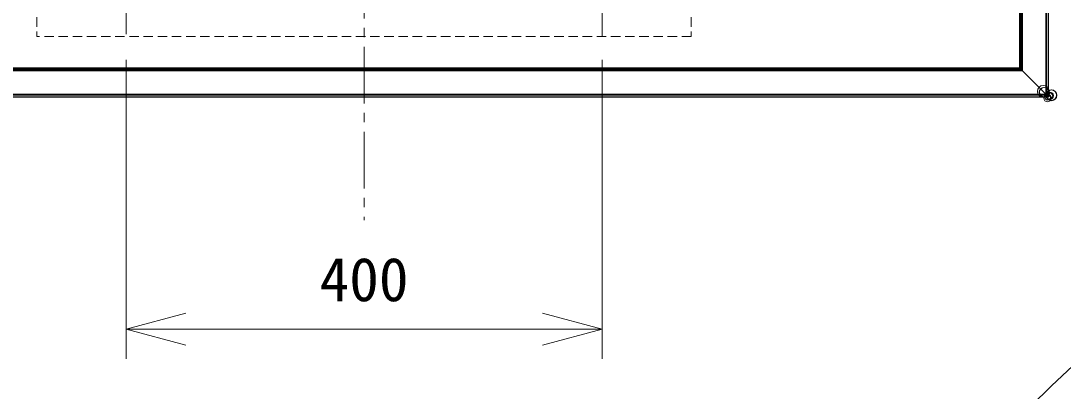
# Model space of a CAD drawing. Units: millimetres, scale not verified. Extents: x -62 to 99, y -103 to 57.
# Drawn here: x -30.43 to 13.38, y -15.14 to 0.42 of the extents above; entities that cross this region are included whole.
import ezdxf
from ezdxf.enums import TextEntityAlignment as Align

# ---------------------------------------------------------------- set-up
doc = ezdxf.new("R2010")
doc.units = ezdxf.units.MM
doc.header["$LTSCALE"] = 0.125
doc.linetypes.add('USER1', pattern=[4.7625, 3.175, -1.5875])
doc.linetypes.add('USER2', pattern=[28.575, 19.05, -3.175, 3.175, -3.175])
for name, color, linetype, lineweight in [('0-0_0', 7, 'Continuous', 18), ('0-4_SUNPO', 3, 'Continuous', 18), ('0-5_GAIKEI', 1, 'Continuous', 18)]:
    doc.layers.add(name, color=color, linetype=linetype, lineweight=lineweight)
doc.styles.add('ＭＳ ゴシック', font='')
doc.styles.get('ＭＳ ゴシック').set_extended_font_data('MS Gothic')

# ---------------------------------------------------------------- blocks, each defined once
blk = doc.blocks.new('_Open30')
at = {"layer": '0-0_0'}
blk.add_line((0, 0), (-1, 0), dxfattribs=at)
blk.add_lwpolyline([(-1, 0.26795), (0, 0), (-1, -0.26795)], dxfattribs=at)
blk = doc.blocks.new('D3')
at = {"layer": '0-4_SUNPO'}
for p, q in [((38.4938, 186.2775), (38.4938, 173.7113)), ((58.4938, 186.2775), (58.4938, 173.7113)), ((40.9938, 174.9613), (55.9938, 174.9613))]:
    blk.add_line(p, q, dxfattribs=at)
at = {"layer": '0-4_SUNPO', "xscale": 2.5, "yscale": 2.5, "rotation": 180}
blk.add_blockref('_Open30', (38.4938, 174.9613), dxfattribs=at)
at = {"layer": '0-4_SUNPO', "xscale": 2.5, "yscale": 2.5}
blk.add_blockref('_Open30', (58.4938, 174.9613), dxfattribs=at)
at = {"layer": '0-4_SUNPO', "color": 7, "style": 'ＭＳ ゴシック'}
blk.add_text('400', height=1.833, dxfattribs=at).set_placement((46.6188, 175.5863), align=Align.BOTTOM_LEFT)

msp = doc.modelspace()

# ---------------------------------------------------------------- linework, layer by layer
at = {"layer": '0-5_GAIKEI', "color": 9, "linetype": 'USER2'}
for p, q in [((-15.9969, 35.0521), (-15.9969, -7.9605)), ((-25.9969, -0.135), (-25.9969, 23.7216)), ((-5.9969, -0.215), (-5.9969, 23.6416))]:
    msp.add_line(p, q, dxfattribs=at)
at = {"layer": '0-5_GAIKEI'}
for p, q in [((12.6878, 30.6786), (12.6878, -2.6724)), ((12.7585, 30.678), (12.7585, -2.6718)), ((12.6524, 30.6574), (12.6524, -2.6512)), ((11.5512, 29.5662), (11.5512, -1.56)), ((11.5918, 29.6068), (11.5918, -1.6006)), ((11.6089, 29.6239), (11.6089, -1.6177)), ((11.6397, 29.6547), (11.6397, -1.6485)), ((11.6719, -1.6806), (-43.6656, -1.6806)), ((11.6397, -1.6485), (-43.6335, -1.6485)), ((11.6089, -1.6177), (-43.6027, -1.6177)), ((11.5918, -1.6006), (-43.5856, -1.6006)), ((11.5512, -1.56), (-43.545, -1.56)), ((11.551, -1.5598), (-43.5447, -1.5598)), ((11.5512, -1.56), (11.551, -1.5598)), ((11.5918, -1.6006), (11.5512, -1.56)), ((11.5918, -1.6006), (11.5512, -1.56)), ((11.6089, -1.6177), (11.5918, -1.6006)), ((11.6089, -1.6177), (11.5918, -1.6006)), ((11.6397, -1.6485), (11.6089, -1.6177)), ((11.6397, -1.6485), (11.6089, -1.6177)), ((11.6719, -1.6806), (11.6397, -1.6485)), ((11.6719, -1.6806), (12.6424, -2.6512)), ((12.6481, -2.6612), (-44.6419, -2.6612)), ((12.6481, -2.6965), (-44.6419, -2.6965)), ((12.6481, -2.7672), (-44.6419, -2.7672)), ((12.6424, -2.6512), (12.6524, -2.6512)), ((12.6481, -2.6612), (12.6481, -2.6569)), ((12.6481, -2.6965), (12.6481, -2.6612)), ((12.6736, -2.6865), (12.6481, -2.6865)), ((12.6481, -2.7672), (12.6481, -2.6965)), ((12.6481, -2.7572), (12.673, -2.7572)), ((12.6524, -2.6512), (12.6878, -2.6724)), ((12.6736, -2.6865), (12.6524, -2.6512)), ((12.673, -2.7572), (12.6739, -2.7563)), ((12.6736, -2.6865), (12.6736, -2.6865)), ((12.6739, -2.7563), (12.6736, -2.6865)), ((12.6878, -2.6724), (12.6878, -2.6724)), ((12.6878, -2.6724), (12.7576, -2.6727)), ((12.7576, -2.6727), (12.7585, -2.6718))]:
    msp.add_line(p, q, dxfattribs=at)
at = {"layer": '0-5_GAIKEI', "color": 8, "linetype": 'USER1'}
for p, q in [((-29.7513, 1.1656), (-29.7513, -0.2344)), ((-2.2513, 1.1656), (-2.2513, -0.2344)), ((-2.2513, -0.2344), (-29.7513, -0.2344))]:
    msp.add_line(p, q, dxfattribs=at)
at = {"layer": '0-5_GAIKEI', "color": 7}
for p, q in [((12.6481, -2.7819), (-44.6419, -2.7819)), ((12.6481, -2.7819), (12.6481, -2.7672)), ((12.6769, -2.7719), (12.6481, -2.7719)), ((12.6769, -2.7719), (12.6769, -2.7719)), ((12.6987, -2.7563), (12.6875, -2.7675)), ((12.7576, -2.6974), (12.6987, -2.7563)), ((12.7687, -2.6863), (12.7576, -2.6974)), ((12.7731, -2.6757), (12.7731, -2.6757))]:
    msp.add_line(p, q, dxfattribs=at)
msp.add_lwpolyline([(12.7731, 30.6819), (12.7731, 30.6819), (12.7731, -2.6757)], dxfattribs=at)
at = {"layer": '0-5_GAIKEI'}
for points in [[(11.551, 29.566), (11.551, -1.5598), (11.5512, -1.56)], [(11.6719, 29.6869), (11.6719, -1.6806), (11.6397, -1.6485)], [(12.6481, -2.6569), (12.6424, -2.6512), (11.6719, -1.6806)]]:
    msp.add_lwpolyline(points, dxfattribs=at)
for centre, radius in [((48.16, -51.9169), 51.112), ((12.5464, -2.5452), 0.2471), ((12.577, -2.5841), 0.1977), ((12.5855, -2.5757), 0.1975), ((12.6484, -2.6509), 0.0448), ((12.6538, -2.6488), 0.0426), ((12.6584, -2.6573), 0.033), ((12.6592, -2.6578), 0.032), ((12.8862, -2.7013), 0.2208), ((12.8932, -2.7092), 0.2253), ((12.8221, -2.7253), 0.1524), ((12.804, -2.7308), 0.1336), ((12.7832, -2.6394), 0.0377), ((12.7256, -2.8247), 0.1564), ((12.7352, -2.7916), 0.122), ((12.6607, -2.7758), 0.0167), ((12.7147, -2.7274), 0.0513), ((12.7024, -2.739), 0.0343), ((12.6798, -2.6689), 0.00865), ((12.6955, -2.7467), 0.024), ((12.7292, -2.7527), 0.0556), ((12.6904, -2.7537), 0.0153), ((12.7284, -2.7137), 0.0516), ((12.6875, -2.7598), 0.00857), ((12.686, -2.7636), 0.0045), ((12.6854, -2.7643), 0.00383), ((12.6857, -2.7654), 0.00265), ((12.6882, -2.6728), 0.00064), ((12.7542, -2.7268), 0.0544), ((12.7391, -2.7023), 0.036), ((12.7487, -2.6936), 0.023), ((12.755, -2.6891), 0.0152), ((12.7634, -2.6853), 0.00607), ((12.7775, -2.6576), 0.0186), ((12.7654, -2.6847), 0.00396), ((12.7655, -2.6841), 0.00391), ((12.7667, -2.6845), 0.00265)]:
    msp.add_circle(centre, radius, dxfattribs=at)
at = {"layer": '0-5_GAIKEI', "color": 7}
for centre, start, end in [((12.6769, -2.7569), 270, 315), ((12.7581, -2.6757), 315, 0)]:
    msp.add_arc(centre, 0.015, start, end, dxfattribs=at)
at = {"layer": '0-5_GAIKEI'}
for centre, start_param, end_param in [((12.6739, -2.7316), 5.2359878, 6.2831853), ((12.7328, -2.6727), 6.2831853, 7.3303829)]:
    msp.add_ellipse(centre, major_axis=(0.0247, -0.0247), ratio=0.57735, start_param=start_param, end_param=end_param, dxfattribs=at)
at = {"layer": '0-5_GAIKEI', "color": 7}
for centre, major_axis, start_param, end_param in [((12.6769, -2.7569), (-0.0106, 0.0106), 2.3561424, 3.1415927), ((12.7581, -2.6757), (0.0106, -0.0106), 0, 0.7854502)]:
    msp.add_ellipse(centre, major_axis=major_axis, ratio=0.999896, start_param=start_param, end_param=end_param, dxfattribs=at)

# ---------------------------------------------------------------- block references
at = {"layer": '0-4_SUNPO'}
msp.add_blockref('D3', (-64.4907, -187.4967), dxfattribs=at)

doc.saveas('drawing.dxf')
